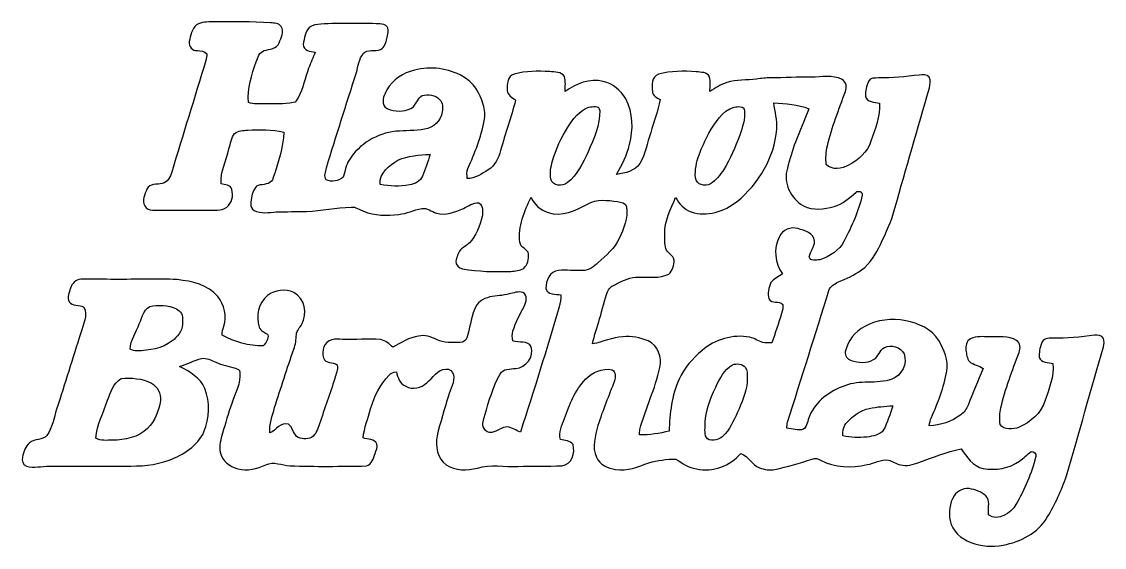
# Model space of a CAD drawing. Header units: centimetres. Extents: x -13.3 to 13.2, y -6.5 to 6.4.
import ezdxf

# ---------------------------------------------------------------- set-up
doc = ezdxf.new("R2010")
doc.units = ezdxf.units.CM
doc.header["$MEASUREMENT"] = 0
doc.layers.add('Camada 1', color=7, linetype='Continuous')

msp = doc.modelspace()

# ---------------------------------------------------------------- linework, layer by layer
at = {"layer": 'Camada 1', "color": 156}
for points, knots in [([(-9.0491, 6.33236), (-8.93127, 6.41278), (-8.77992, 6.40184), (-8.64411, 6.40891), (-8.64411, 6.40891), (-8.17244, 6.41139), (-7.70042, 6.41385), (-7.22982, 6.38562), (-7.22982, 6.38562), (-7.14092, 6.37222), (-7.02556, 6.37857), (-6.97052, 6.2932), (-6.97052, 6.2932), (-6.89963, 6.16549), (-6.97089, 6.01451), (-7.01993, 5.89138), (-7.01993, 5.89138), (-7.08447, 5.7464), (-7.25874, 5.74286), (-7.38928, 5.70159), (-7.38928, 5.70159), (-7.50817, 5.66666), (-7.54661, 5.53366), (-7.58577, 5.43065), (-7.58577, 5.43065), (-7.68984, 5.10645), (-7.81614, 4.77273), (-7.77487, 4.42595), (-7.77487, 4.42595), (-7.64645, 4.37761), (-7.5071, 4.40019), (-7.3727, 4.39384), (-7.3727, 4.39384), (-7.14021, 4.39773), (-6.90527, 4.38538), (-6.6749, 4.4256), (-6.6749, 4.4256), (-6.60893, 4.42911), (-6.58318, 4.49826), (-6.55284, 4.54554), (-6.55284, 4.54554), (-6.43924, 4.77697), (-6.3814, 5.03025), (-6.29742, 5.27261), (-6.29742, 5.27261), (-6.25052, 5.40456), (-6.18808, 5.53049), (-6.13867, 5.66173), (-6.13867, 5.66173), (-6.26004, 5.67831), (-6.42479, 5.69948), (-6.43113, 5.85611), (-6.43113, 5.85611), (-6.40785, 6.00321), (-6.3768, 6.16162), (-6.27979, 6.27944), (-6.27979, 6.27944), (-6.19653, 6.3327), (-6.09423, 6.34188), (-5.99827, 6.35246), (-5.99827, 6.35246), (-5.51568, 6.38632), (-5.03166, 6.36622), (-4.54871, 6.36198), (-4.54871, 6.36198), (-4.48592, 6.35387), (-4.40372, 6.34824), (-4.37127, 6.28402), (-4.37127, 6.28402), (-4.32118, 6.19583), (-4.35645, 6.09141), (-4.37761, 6.00004), (-4.37761, 6.00004), (-4.40725, 5.90232), (-4.42665, 5.77814), (-4.53107, 5.73122), (-4.53107, 5.73122), (-4.66443, 5.65996), (-4.85281, 5.75734), (-4.95899, 5.62892), (-4.95899, 5.62892), (-5.06236, 5.49556), (-5.07929, 5.322), (-5.12621, 5.16502), (-5.12621, 5.16502), (-5.37138, 4.38396), (-5.62645, 3.60574), (-5.85998, 2.82117), (-5.85998, 2.82117), (-5.87869, 2.72732), (-5.92912, 2.61902), (-5.86705, 2.53083), (-5.86705, 2.53083), (-5.7351, 2.45991), (-5.56048, 2.50437), (-5.44865, 2.59186), (-5.44865, 2.59186), (-5.40385, 2.73368), (-5.38692, 2.88678), (-5.30436, 3.01412), (-5.30436, 3.01412), (-5.05882, 3.40995), (-4.61926, 3.6703), (-4.15924, 3.72321), (-4.15924, 3.72321), (-3.92324, 3.73133), (-3.68618, 3.73556), (-3.45227, 3.77084), (-3.45227, 3.77084), (-3.23744, 3.80576), (-3.05257, 3.98073), (-3.01766, 4.19698), (-3.01766, 4.19698), (-3.00955, 4.30176), (-2.99826, 4.42489), (-3.08609, 4.50108), (-3.08609, 4.50108), (-3.1891, 4.62385), (-3.36515, 4.62913), (-3.51013, 4.59739), (-3.51013, 4.59739), (-3.6135, 4.5346), (-3.64737, 4.41042), (-3.72568, 4.32469), (-3.72568, 4.32469), (-3.88372, 4.1984), (-4.10598, 4.19981), (-4.2926, 4.25167), (-4.2926, 4.25167), (-4.35539, 4.27107), (-4.4263, 4.29823), (-4.45664, 4.36104), (-4.45664, 4.36104), (-4.50215, 4.4905), (-4.44076, 4.62385), (-4.3769, 4.73533), (-4.3769, 4.73533), (-4.23509, 4.98581), (-3.97791, 5.15796), (-3.69922, 5.2204), (-3.69922, 5.2204), (-3.30517, 5.33293), (-2.87231, 5.26308), (-2.51495, 5.07047), (-2.51495, 5.07047), (-2.25424, 4.92936), (-2.09902, 4.65666), (-2.01224, 4.38255), (-2.01224, 4.38255), (-1.96849, 4.25131), (-1.96461, 4.10986), (-1.99178, 3.97474), (-1.99178, 3.97474), (-2.06798, 3.57011), (-2.22215, 3.18557), (-2.3876, 2.81057), (-2.3876, 2.81057), (-2.42464, 2.7319), (-2.41053, 2.643), (-2.40911, 2.55939), (-2.40911, 2.55939), (-2.21368, 2.5534), (-2.05034, 2.67723), (-1.89018, 2.77247), (-1.89018, 2.77247), (-1.72084, 2.87584), (-1.63865, 3.06811), (-1.58644, 3.25154), (-1.58644, 3.25154), (-1.47072, 3.6636), (-1.33208, 4.06929), (-1.21849, 4.48239), (-1.21849, 4.48239), (-1.29928, 4.55117), (-1.42487, 4.60092), (-1.42275, 4.72615), (-1.42275, 4.72615), (-1.42909, 4.86974), (-1.4284, 5.08669), (-1.2513, 5.12514), (-1.2513, 5.12514), (-0.97155, 5.20417), (-0.67486, 5.2003), (-0.38664, 5.18688), (-0.38664, 5.18688), (-0.26212, 5.16712), (-0.09596, 5.19148), (-0.01975, 5.06518), (-0.01975, 5.06518), (0.01622, 4.94558), (-0.00565, 4.81858), (-0.00528, 4.69582), (-0.00528, 4.69582), (0.25929, 4.89091), (0.59689, 5.02496), (0.9285, 4.94663), (0.9285, 4.94663), (1.16769, 4.89902), (1.36065, 4.72298), (1.48166, 4.51801), (1.48166, 4.51801), (1.66687, 4.17759), (1.67393, 3.76731), (1.5748, 3.39936), (1.5748, 3.39936), (1.51411, 3.13513), (1.38923, 2.89312), (1.25835, 2.65852), (1.25835, 2.65852), (1.46649, 2.6938), (1.7085, 2.74038), (1.8302, 2.93334), (1.8302, 2.93334), (1.97379, 3.1623), (2.00413, 3.43782), (2.09656, 3.68757), (2.09656, 3.68757), (2.1724, 3.95817), (2.2807, 4.22134), (2.32409, 4.49932), (2.32409, 4.49932), (2.24861, 4.55048), (2.14029, 4.59386), (2.13571, 4.70005), (2.13571, 4.70005), (2.12124, 4.84645), (2.11525, 5.06201), (2.28528, 5.12022), (2.28528, 5.12022), (2.58514, 5.2077), (2.90405, 5.20312), (3.21274, 5.18195), (3.21274, 5.18195), (3.32563, 5.16643), (3.48085, 5.18195), (3.53871, 5.05848), (3.53871, 5.05848), (3.57046, 4.94205), (3.54717, 4.81999), (3.54965, 4.70146), (3.54965, 4.70146), (3.68158, 4.78437), (3.81494, 4.87079), (3.96592, 4.9163), (3.96592, 4.9163), (4.20051, 4.99004), (4.44994, 4.97416), (4.69159, 5.00415), (4.69159, 5.00415), (4.80835, 5.02072), (4.92619, 5.03307), (5.04472, 5.03378), (5.04472, 5.03378), (5.37457, 5.02954), (5.70371, 5.05848), (6.03391, 5.05178), (6.03391, 5.05178), (6.28543, 5.04647), (6.55496, 5.11352), (6.78956, 4.99251), (6.78956, 4.99251), (6.89256, 4.93713), (6.9208, 4.80201), (6.8721, 4.70005), (6.8721, 4.70005), (6.71547, 4.25767), (6.53837, 3.82023), (6.4322, 3.36196), (6.4322, 3.36196), (6.39444, 3.2131), (6.39127, 3.05859), (6.40009, 2.90617), (6.40009, 2.90617), (6.54967, 2.75978), (6.7839, 2.79259), (6.95218, 2.88783), (6.95218, 2.88783), (7.18996, 3.01766), (7.41715, 3.21062), (7.5004, 3.47768), (7.5004, 3.47768), (7.60623, 3.77825), (7.72407, 4.08622), (7.7096, 4.41077), (7.7096, 4.41077), (7.58754, 4.44429), (7.39844, 4.42841), (7.36389, 4.58576), (7.36389, 4.58576), (7.36706, 4.70782), (7.38575, 4.83446), (7.43725, 4.94629), (7.43725, 4.94629), (7.48454, 5.04155), (7.59919, 5.02708), (7.68809, 5.0299), (7.68809, 5.0299), (8.02004, 5.02742), (8.35094, 5.06095), (8.67974, 5.10292), (8.67974, 5.10292), (8.76265, 5.10998), (8.87236, 5.12974), (8.92668, 5.04789), (8.92668, 5.04789), (8.97078, 4.96851), (8.95349, 4.87221), (8.93268, 4.78825), (8.93268, 4.78825), (8.64834, 3.80364), (8.36577, 2.81834), (8.08708, 1.83232), (8.08708, 1.83232), (8.00522, 1.52364), (7.87223, 1.23189), (7.7357, 0.94438), (7.7357, 0.94438), (7.61471, 0.71332), (7.48841, 0.46848), (7.26897, 0.31467), (7.26897, 0.31467), (7.09365, 0.18274), (6.88764, 0.10407), (6.68867, 0.01588), (6.68867, 0.01588), (6.60223, -0.03245), (6.49639, -0.0829), (6.4703, -0.18767), (6.4703, -0.18767), (6.13339, -1.26505), (5.79366, -2.34173), (5.45606, -3.41911), (5.45606, -3.41911), (5.4423, -3.46957), (5.43947, -3.52212), (5.43594, -3.57433), (5.43594, -3.57433), (5.57213, -3.58563), (5.71146, -3.63078), (5.84763, -3.59867), (5.84763, -3.59867), (5.94184, -3.52071), (5.93936, -3.37996), (5.9884, -3.27413), (5.9884, -3.27413), (6.14539, -2.909), (6.49145, -2.65499), (6.85835, -2.52659), (6.85835, -2.52659), (7.2277, -2.383), (7.63834, -2.49802), (8.01088, -2.36889), (8.01088, -2.36889), (8.25358, -2.28423), (8.40281, -1.98508), (8.31215, -1.74237), (8.31215, -1.74237), (8.2243, -1.57268), (7.99994, -1.51236), (7.83059, -1.5875), (7.83059, -1.5875), (7.70748, -1.65347), (7.68772, -1.81856), (7.56637, -1.88736), (7.56637, -1.88736), (7.39844, -1.98437), (7.1903, -1.96603), (7.01216, -1.90853), (7.01216, -1.90853), (6.92219, -1.88207), (6.85411, -1.78859), (6.86964, -1.69474), (6.86964, -1.69474), (6.93137, -1.43157), (7.1074, -1.19698), (7.3473, -1.07032), (7.3473, -1.07032), (7.6521, -0.9084), (8.01546, -0.86218), (8.35306, -0.93239), (8.35306, -0.93239), (8.66739, -0.99236), (8.98877, -1.13736), (9.1634, -1.41851), (9.1634, -1.41851), (9.29781, -1.64287), (9.4128, -1.90605), (9.36166, -2.17311), (9.36166, -2.17311), (9.28758, -2.56716), (9.14541, -2.94464), (8.98348, -3.31011), (8.98348, -3.31011), (8.95314, -3.3729), (8.93938, -3.44134), (8.93127, -3.51013), (8.93127, -3.51013), (9.20679, -3.50097), (9.47949, -3.40924), (9.70173, -3.24484), (9.70173, -3.24484), (9.78322, -3.18347), (9.84566, -3.09879), (9.88201, -3.00319), (9.88201, -3.00319), (10.00337, -2.7044), (10.1293, -2.40736), (10.24924, -2.10784), (10.24924, -2.10784), (10.15541, -2.0186), (10.0136, -2.01789), (9.91622, -1.93674), (9.91622, -1.93674), (9.85838, -1.85702), (9.84284, -1.75401), (9.83014, -1.6584), (9.83014, -1.6584), (9.82132, -1.55575), (9.83896, -1.42416), (9.9448, -1.37653), (9.9448, -1.37653), (10.08627, -1.30174), (10.25243, -1.32644), (10.40659, -1.32608), (10.40659, -1.32608), (10.62884, -1.33597), (10.87013, -1.2968), (11.07193, -1.41498), (11.07193, -1.41498), (11.16999, -1.47708), (11.17635, -1.61395), (11.1326, -1.71167), (11.1326, -1.71167), (10.96963, -2.15935), (10.79393, -2.60456), (10.6874, -3.06987), (10.6874, -3.06987), (10.66129, -3.20321), (10.65001, -3.34222), (10.67045, -3.47698), (10.67045, -3.47698), (10.77029, -3.62832), (10.9869, -3.60469), (11.13508, -3.54858), (11.13508, -3.54858), (11.41201, -3.42123), (11.67623, -3.2064), (11.76937, -2.90547), (11.76937, -2.90547), (11.86638, -2.60667), (11.99973, -2.30152), (11.96374, -1.98084), (11.96374, -1.98084), (11.85121, -1.94804), (11.672, -1.97379), (11.63143, -1.83339), (11.63143, -1.83339), (11.61379, -1.71696), (11.65083, -1.60126), (11.68223, -1.49048), (11.68223, -1.49048), (11.71081, -1.37018), (11.85545, -1.35573), (11.95775, -1.3589), (11.95775, -1.3589), (12.30171, -1.36771), (12.64462, -1.33561), (12.98468, -1.28834), (12.98468, -1.28834), (13.06405, -1.27246), (13.15826, -1.29399), (13.20411, -1.3663), (13.20411, -1.3663), (13.2267, -1.43228), (13.22351, -1.50424), (13.20553, -1.57127), (13.20553, -1.57127), (12.90143, -2.62854), (12.60157, -3.68757), (12.29747, -4.74486), (12.29747, -4.74486), (12.17259, -5.09622), (12.02055, -5.43984), (11.82758, -5.75909), (11.82758, -5.75909), (11.59827, -6.14221), (11.17035, -6.3641), (10.74208, -6.44172), (10.74208, -6.44172), (10.47962, -6.49781), (10.20197, -6.47276), (9.9515, -6.37857), (9.9515, -6.37857), (9.71656, -6.28438), (9.49218, -6.10059), (9.43997, -5.84164), (9.43997, -5.84164), (9.40118, -5.63703), (9.42657, -5.41197), (9.5391, -5.23346), (9.5391, -5.23346), (9.62483, -5.09198), (9.80792, -5.02391), (9.96667, -5.06659), (9.96667, -5.06659), (10.10813, -5.1008), (10.26617, -5.14984), (10.35156, -5.27719), (10.35156, -5.27719), (10.4207, -5.40843), (10.3699, -5.56048), (10.38224, -5.70159), (10.38224, -5.70159), (10.62567, -5.86387), (10.92975, -5.66525), (11.05851, -5.44688), (11.05851, -5.44688), (11.26949, -5.07824), (11.44235, -4.68312), (11.54289, -4.26966), (11.54289, -4.26966), (11.57605, -4.19488), (11.49879, -4.13878), (11.4307, -4.14725), (11.4307, -4.14725), (11.3291, -4.21428), (11.25007, -4.30954), (11.14882, -4.3769), (11.14882, -4.3769), (10.89377, -4.56459), (10.55863, -4.61291), (10.25172, -4.56282), (10.25172, -4.56282), (9.99771, -4.50285), (9.84885, -4.27531), (9.7102, -4.07492), (9.7102, -4.07492), (9.35636, -4.155), (9.017, -4.2859), (8.67833, -4.4143), (8.67833, -4.4143), (8.53298, -4.46439), (8.37459, -4.51309), (8.22147, -4.46863), (8.22147, -4.46863), (8.11564, -4.44994), (8.02569, -4.38925), (7.92692, -4.35222), (7.92692, -4.35222), (7.74452, -4.33069), (7.57943, -4.43371), (7.4048, -4.46651), (7.4048, -4.46651), (7.02768, -4.54483), (6.61, -4.548), (6.26497, -4.35609), (6.26497, -4.35609), (6.20182, -4.31799), (6.12634, -4.30354), (6.0572, -4.3321), (6.0572, -4.3321), (5.75451, -4.42877), (5.45007, -4.5212), (5.13856, -4.58328), (5.13856, -4.58328), (5.01438, -4.61398), (4.88526, -4.58611), (4.76744, -4.54413), (4.76744, -4.54413), (4.5787, -4.47569), (4.49862, -4.25944), (4.31058, -4.18923), (4.31058, -4.18923), (4.04213, -4.48839), (3.6195, -4.67289), (3.21839, -4.56812), (3.21839, -4.56812), (3.02823, -4.5406), (2.86843, -4.43301), (2.71356, -4.32788), (2.71356, -4.32788), (2.49025, -4.32893), (2.26518, -4.36845), (2.04752, -4.41959), (2.04752, -4.41959), (1.78929, -4.51731), (1.51694, -4.63515), (1.23437, -4.58505), (1.23437, -4.58505), (1.04739, -4.55541), (0.84454, -4.46899), (0.76482, -4.28449), (0.76482, -4.28449), (0.64947, -4.03542), (0.73377, -3.75813), (0.79903, -3.50801), (0.79903, -3.50801), (0.91439, -3.13336), (1.07068, -2.77318), (1.20755, -2.40629), (1.20755, -2.40629), (1.23437, -2.31598), (1.24566, -2.18827), (1.14723, -2.13747), (1.14723, -2.13747), (0.90945, -2.08385), (0.66321, -2.1992), (0.49954, -2.36926), (0.49954, -2.36926), (0.23777, -2.63313), (0.10337, -2.98979), (-0.02222, -3.33233), (-0.02222, -3.33233), (-0.08113, -3.49708), (-0.17144, -3.66994), (-0.1164, -3.8488), (-0.1164, -3.8488), (-0.01164, -3.87561), (0.121, -3.87208), (0.19015, -3.96909), (0.19015, -3.96909), (0.24799, -4.17653), (0.15699, -4.46369), (-0.08502, -4.49226), (-0.08502, -4.49226), (-0.44379, -4.51484), (-0.80468, -4.49155), (-1.16382, -4.50885), (-1.16382, -4.50885), (-1.49331, -4.52613), (-1.83127, -4.44887), (-2.15265, -4.54871), (-2.15265, -4.54871), (-2.40558, -4.6228), (-2.69346, -4.6168), (-2.92064, -4.47216), (-2.92064, -4.47216), (-3.13796, -4.31482), (-3.19334, -4.01284), (-3.14678, -3.76237), (-3.14678, -3.76237), (-3.06951, -3.43041), (-2.96087, -3.1069), (-2.86737, -2.77917), (-2.86737, -2.77917), (-2.8201, -2.60702), (-2.70581, -2.44369), (-2.74179, -2.25777), (-2.74179, -2.25777), (-2.77142, -2.18193), (-2.83669, -2.10007), (-2.92805, -2.11878), (-2.92805, -2.11878), (-3.14289, -2.12478), (-3.24626, -2.34173), (-3.40147, -2.45568), (-3.40147, -2.45568), (-3.53871, -2.57986), (-3.74543, -2.63735), (-3.91478, -2.54175), (-3.91478, -2.54175), (-4.06223, -2.48532), (-4.11232, -2.32621), (-4.14479, -2.18687), (-4.14479, -2.18687), (-4.21323, -2.19392), (-4.27918, -2.21791), (-4.32435, -2.27259), (-4.32435, -2.27259), (-4.53884, -2.50437), (-4.69299, -2.78977), (-4.7766, -3.09421), (-4.7766, -3.09421), (-4.84082, -3.33269), (-4.93606, -3.5641), (-4.96076, -3.81175), (-4.96076, -3.81175), (-4.84716, -3.84951), (-4.67571, -3.82376), (-4.62774, -3.96205), (-4.62774, -3.96205), (-4.58893, -4.03754), (-4.64679, -4.11692), (-4.66407, -4.19099), (-4.66407, -4.19099), (-4.71134, -4.30494), (-4.73957, -4.46758), (-4.88138, -4.49791), (-4.88138, -4.49791), (-5.50579, -4.50885), (-6.13268, -4.51626), (-6.7571, -4.49367), (-6.7571, -4.49367), (-6.95289, -4.48663), (-7.16104, -4.37127), (-7.34694, -4.47428), (-7.34694, -4.47428), (-7.56179, -4.56247), (-7.8045, -4.63761), (-8.03557, -4.56917), (-8.03557, -4.56917), (-8.23453, -4.51979), (-8.42327, -4.3695), (-8.46525, -4.16136), (-8.46525, -4.16136), (-8.50618, -4.00437), (-8.44761, -3.84668), (-8.41198, -3.695), (-8.41198, -3.695), (-8.34107, -3.44981), (-8.26311, -3.2064), (-8.18585, -2.96298), (-8.18585, -2.96298), (-8.10436, -2.71251), (-7.95549, -2.46803), (-7.98653, -2.19533), (-7.98653, -2.19533), (-7.983, -2.13289), (-8.04932, -2.11842), (-8.09448, -2.10007), (-8.09448, -2.10007), (-8.25394, -2.04611), (-8.42504, -2.02706), (-8.57708, -1.95192), (-8.57708, -1.95192), (-8.68644, -1.90287), (-8.79933, -1.83127), (-8.92457, -1.86055), (-8.92457, -1.86055), (-9.11013, -1.90605), (-9.27981, -1.99955), (-9.46255, -2.05634), (-9.46255, -2.05634), (-9.22055, -2.18475), (-8.9542, -2.32728), (-8.84307, -2.59396), (-8.84307, -2.59396), (-8.71431, -2.93334), (-8.72842, -3.32317), (-8.86636, -3.65724), (-8.86636, -3.65724), (-9.02123, -4.01179), (-9.37506, -4.21886), (-9.71902, -4.35715), (-9.71902, -4.35715), (-10.06228, -4.48132), (-10.43269, -4.50814), (-10.79535, -4.50179), (-10.79535, -4.50179), (-11.418, -4.50215), (-12.04101, -4.50037), (-12.66366, -4.50249), (-12.66366, -4.50249), (-12.84957, -4.50179), (-13.03902, -4.5586), (-13.22211, -4.50639), (-13.22211, -4.50639), (-13.3163, -4.47886), (-13.33958, -4.3635), (-13.32089, -4.27884), (-13.32089, -4.27884), (-13.29125, -4.15183), (-13.24574, -4.01742), (-13.14379, -3.92959), (-13.14379, -3.92959), (-13.02455, -3.82517), (-12.82981, -3.87208), (-12.72222, -3.75072), (-12.72222, -3.75072), (-12.58499, -3.56022), (-12.55006, -3.32176), (-12.48057, -3.10303), (-12.48057, -3.10303), (-12.28372, -2.47896), (-12.08475, -1.85561), (-11.8879, -1.23189), (-11.8879, -1.23189), (-11.8364, -1.02799), (-11.70516, -0.7994), (-11.81593, -0.59477), (-11.81593, -0.59477), (-11.9253, -0.5267), (-12.09674, -0.59055), (-12.17507, -0.46496), (-12.17507, -0.46496), (-12.22375, -0.35701), (-12.17436, -0.23671), (-12.14049, -0.13194), (-12.14049, -0.13194), (-12.10733, -0.0201), (-12.01173, 0.08078), (-11.89002, 0.08536), (-11.89002, 0.08536), (-11.60744, 0.10054), (-11.32451, 0.08149), (-11.04194, 0.08466), (-11.04194, 0.08466), (-10.5357, 0.08008), (-10.02911, 0.10371), (-9.52323, 0.07761), (-9.52323, 0.07761), (-9.16375, 0.03598), (-8.76476, -0.0448), (-8.52276, -0.33937), (-8.52276, -0.33937), (-8.37035, -0.54115), (-8.29416, -0.82232), (-8.38129, -1.0668), (-8.38129, -1.0668), (-8.40316, -1.137), (-8.41657, -1.20967), (-8.42115, -1.2834), (-8.42115, -1.2834), (-8.11565, -1.45979), (-7.76323, -1.55187), (-7.41079, -1.54975), (-7.41079, -1.54975), (-7.34272, -1.4792), (-7.2792, -1.37724), (-7.2958, -1.27565), (-7.2958, -1.27565), (-7.36669, -1.2132), (-7.47994, -1.18957), (-7.50992, -1.08973), (-7.50992, -1.08973), (-7.59319, -0.82161), (-7.53779, -0.49354), (-7.30603, -0.31467), (-7.30603, -0.31467), (-7.12893, -0.17285), (-6.86822, -0.14286), (-6.66291, -0.23777), (-6.66291, -0.23777), (-6.39056, -0.37853), (-6.32354, -0.762), (-6.4664, -1.01669), (-6.4664, -1.01669), (-6.50909, -1.10208), (-6.59623, -1.1691), (-6.59835, -1.2707), (-6.59835, -1.2707), (-6.60471, -1.39206), (-6.61775, -1.51411), (-6.6608, -1.62877), (-6.6608, -1.62877), (-6.82907, -2.10431), (-6.97723, -2.58621), (-7.13246, -3.06599), (-7.13246, -3.06599), (-7.18714, -3.26955), (-7.27251, -3.4731), (-7.24817, -3.68793), (-7.24817, -3.68793), (-7.09295, -3.6202), (-6.98465, -3.40818), (-6.79062, -3.47486), (-6.79062, -3.47486), (-6.69149, -3.54858), (-6.67666, -3.68547), (-6.5927, -3.77225), (-6.5927, -3.77225), (-6.48723, -3.84352), (-6.33871, -3.8548), (-6.22547, -3.79552), (-6.22547, -3.79552), (-6.11222, -3.72145), (-6.07272, -3.58493), (-6.03003, -3.46463), (-6.03003, -3.46463), (-5.91149, -3.09245), (-5.77108, -2.72732), (-5.6575, -2.35338), (-5.6575, -2.35338), (-5.6268, -2.24401), (-5.57283, -2.13218), (-5.60034, -2.01612), (-5.60034, -2.01612), (-5.69736, -1.9297), (-5.88468, -1.99319), (-5.93548, -1.84538), (-5.93548, -1.84538), (-5.98346, -1.68063), (-5.9196, -1.43791), (-5.72805, -1.40017), (-5.72805, -1.40017), (-5.64303, -1.37724), (-5.55412, -1.38499), (-5.46734, -1.3903), (-5.46734, -1.3903), (-5.15479, -1.41393), (-4.84046, -1.35536), (-4.52895, -1.39664), (-4.52895, -1.39664), (-4.40619, -1.41181), (-4.32082, -1.50741), (-4.23157, -1.58291), (-4.23157, -1.58291), (-4.03014, -1.47214), (-3.83363, -1.33702), (-3.59833, -1.31163), (-3.59833, -1.31163), (-3.44557, -1.26929), (-3.29388, -1.32961), (-3.1577, -1.39559), (-3.1577, -1.39559), (-2.97568, -1.47389), (-2.77142, -1.47425), (-2.57668, -1.46755), (-2.57668, -1.46755), (-2.50754, -1.46755), (-2.43628, -1.42521), (-2.41828, -1.35536), (-2.41828, -1.35536), (-2.34421, -1.12572), (-2.31668, -0.88265), (-2.23131, -0.65617), (-2.23131, -0.65617), (-2.17735, -0.49072), (-2.01295, -0.38593), (-1.84996, -0.3489), (-1.84996, -0.3489), (-1.69367, -0.31855), (-1.53317, -0.31537), (-1.37865, -0.27515), (-1.37865, -0.27515), (-1.26929, -0.25152), (-1.1571, -0.20002), (-1.04422, -0.236), (-1.04422, -0.236), (-0.91756, -0.30409), (-0.95355, -0.47659), (-1.01141, -0.58032), (-1.01141, -0.58032), (-1.11901, -0.77257), (-1.21708, -0.97155), (-1.28376, -1.1818), (-1.28376, -1.1818), (-1.30986, -1.26118), (-1.30033, -1.34549), (-1.28729, -1.42628), (-1.28729, -1.42628), (-1.13982, -1.48237), (-0.92287, -1.40899), (-0.83397, -1.57409), (-0.83397, -1.57409), (-0.75881, -1.81539), (-0.96838, -2.0895), (-1.21637, -2.1029), (-1.21637, -2.1029), (-1.35042, -2.12231), (-1.52681, -2.09973), (-1.59914, -2.2433), (-1.59914, -2.2433), (-1.77446, -2.55658), (-1.87359, -2.90547), (-1.97484, -3.24767), (-1.97484, -3.24767), (-1.99636, -3.35455), (-2.05563, -3.4738), (-1.99354, -3.57752), (-1.99354, -3.57752), (-1.96391, -3.65195), (-1.87571, -3.68652), (-1.79987, -3.67347), (-1.79987, -3.67347), (-1.66511, -3.64983), (-1.55575, -3.54188), (-1.41605, -3.538), (-1.41605, -3.538), (-1.30315, -3.55881), (-1.2058, -3.62549), (-1.09996, -3.66747), (-1.09996, -3.66747), (-0.77435, -2.64548), (-0.44767, -1.62382), (-0.1538, -0.59231), (-0.1538, -0.59231), (-0.12347, -0.49635), (-0.10865, -0.39616), (-0.10936, -0.29562), (-0.10936, -0.29562), (-0.24129, -0.27727), (-0.4332, -0.30797), (-0.47625, -0.1404), (-0.47625, -0.1404), (-0.47378, 0.04197), (-0.38276, 0.28716), (-0.16932, 0.30268), (-0.16932, 0.30268), (0.02821, 0.31503), (0.22684, 0.29632), (0.42509, 0.30302), (0.42509, 0.30302), (0.57784, 0.2942), (0.70343, 0.39899), (0.80997, 0.4953), (0.80997, 0.4953), (0.99377, 0.67909), (1.21813, 0.8375), (1.32045, 1.08549), (1.32045, 1.08549), (1.42521, 1.32961), (1.54975, 1.58925), (1.50459, 1.86231), (1.50459, 1.86231), (1.48872, 1.96639), (1.36418, 1.97943), (1.28093, 1.9946), (1.28093, 1.9946), (1.03716, 2.02952), (0.76624, 2.06304), (0.54468, 1.92899), (0.54468, 1.92899), (0.2561, 1.76954), (-0.08607, 1.6143), (-0.41909, 1.72649), (-0.41909, 1.72649), (-0.611, 1.7787), (-0.76517, 1.92405), (-0.84101, 2.10643), (-0.84101, 2.10643), (-0.99589, 1.75753), (-1.16981, 1.38606), (-1.11159, 0.99377), (-1.11159, 0.99377), (-1.10701, 0.85478), (-0.91617, 0.83889), (-0.9017, 0.70484), (-0.9017, 0.70484), (-0.889, 0.57962), (-0.92886, 0.44167), (-1.02129, 0.35348), (-1.02129, 0.35348), (-1.1176, 0.29915), (-1.23225, 0.29069), (-1.3402, 0.2801), (-1.3402, 0.2801), (-1.73601, 0.26317), (-2.13465, 0.27798), (-2.52552, 0.3443), (-2.52552, 0.3443), (-2.61126, 0.35913), (-2.69168, 0.43638), (-2.68216, 0.52846), (-2.68216, 0.52846), (-2.67088, 0.629), (-2.62854, 0.72495), (-2.57315, 0.80892), (-2.57315, 0.80892), (-2.50859, 0.87524), (-2.41864, 0.91086), (-2.35444, 0.97861), (-2.35444, 0.97861), (-2.1851, 1.15569), (-2.09408, 1.39242), (-2.04187, 1.62806), (-2.04187, 1.62806), (-2.02423, 1.74166), (-2.01117, 1.8863), (-2.11771, 1.96179), (-2.11771, 1.96179), (-2.25882, 1.97309), (-2.37596, 1.88029), (-2.49943, 1.82808), (-2.49943, 1.82808), (-2.70581, 1.74025), (-2.93687, 1.64182), (-3.16264, 1.71379), (-3.16264, 1.71379), (-3.28648, 1.74166), (-3.39019, 1.85384), (-3.5239, 1.82316), (-3.5239, 1.82316), (-3.71615, 1.7921), (-3.89254, 1.69686), (-4.08798, 1.68063), (-4.08798, 1.68063), (-4.37549, 1.65099), (-4.67924, 1.64217), (-4.95123, 1.75648), (-4.95123, 1.75648), (-5.05037, 1.79634), (-5.14278, 1.87147), (-5.25568, 1.8609), (-5.25568, 1.8609), (-5.62186, 1.84185), (-5.98382, 1.77482), (-6.34965, 1.7519), (-6.34965, 1.7519), (-6.59659, 1.748), (-6.84388, 1.74659), (-7.09048, 1.74166), (-7.09048, 1.74166), (-7.27216, 1.72966), (-7.46901, 1.68804), (-7.63798, 1.77799), (-7.63798, 1.77799), (-7.75511, 1.85561), (-7.71877, 2.01648), (-7.69338, 2.13184), (-7.69338, 2.13184), (-7.66339, 2.23943), (-7.62246, 2.38865), (-7.49017, 2.40205), (-7.49017, 2.40205), (-7.36458, 2.41723), (-7.19983, 2.43275), (-7.16492, 2.58234), (-7.16492, 2.58234), (-7.0545, 2.94745), (-6.91868, 3.31645), (-6.90915, 3.70134), (-6.90915, 3.70134), (-7.20054, 3.76449), (-7.50076, 3.76624), (-7.79744, 3.75214), (-7.79744, 3.75214), (-7.9054, 3.74049), (-8.02216, 3.73345), (-8.11424, 3.66994), (-8.11424, 3.66994), (-8.19361, 3.55706), (-8.2176, 3.41736), (-8.25217, 3.28648), (-8.25217, 3.28648), (-8.31567, 3.00036), (-8.46419, 2.73015), (-8.44584, 2.42958), (-8.44584, 2.42958), (-8.35271, 2.40558), (-8.21266, 2.41087), (-8.18338, 2.29376), (-8.18338, 2.29376), (-8.13822, 2.14383), (-8.18232, 1.95403), (-8.30756, 1.85349), (-8.30756, 1.85349), (-8.44867, 1.76142), (-8.62471, 1.78576), (-8.78416, 1.78293), (-8.78416, 1.78293), (-9.23183, 1.78047), (-9.67951, 1.78752), (-10.12684, 1.78752), (-10.12684, 1.78752), (-10.1988, 1.79528), (-10.28876, 1.81186), (-10.32087, 1.88595), (-10.32087, 1.88595), (-10.39036, 2.01999), (-10.31662, 2.1717), (-10.26583, 2.29941), (-10.26583, 2.29941), (-10.20233, 2.44615), (-10.01395, 2.40347), (-9.88836, 2.44052), (-9.88836, 2.44052), (-9.7543, 2.46415), (-9.69292, 2.60032), (-9.65799, 2.71673), (-9.65799, 2.71673), (-9.37789, 3.63044), (-9.10131, 4.54518), (-8.81979, 5.45816), (-8.81979, 5.45816), (-8.80392, 5.5132), (-8.79897, 5.57072), (-8.79333, 5.62715), (-8.79333, 5.62715), (-8.86071, 5.68184), (-8.94115, 5.70688), (-9.02757, 5.70089), (-9.02757, 5.70089), (-9.14929, 5.68537), (-9.25195, 5.80918), (-9.22655, 5.92596), (-9.22655, 5.92596), (-9.2008, 6.0706), (-9.16057, 6.22935), (-9.0491, 6.33236)], [0, 0, 0, 0, 0.00337838, 0.00337838, 0.00337838, 0.00337838, 0.00675676, 0.00675676, 0.00675676, 0.00675676, 0.01013514, 0.01013514, 0.01013514, 0.01013514, 0.01351351, 0.01351351, 0.01351351, 0.01351351, 0.01689189, 0.01689189, 0.01689189, 0.01689189, 0.02027027, 0.02027027, 0.02027027, 0.02027027, 0.02364865, 0.02364865, 0.02364865, 0.02364865, 0.02702703, 0.02702703, 0.02702703, 0.02702703, 0.03040541, 0.03040541, 0.03040541, 0.03040541, 0.03378378, 0.03378378, 0.03378378, 0.03378378, 0.03716216, 0.03716216, 0.03716216, 0.03716216, 0.04054054, 0.04054054, 0.04054054, 0.04054054, 0.04391892, 0.04391892, 0.04391892, 0.04391892, 0.0472973, 0.0472973, 0.0472973, 0.0472973, 0.05067568, 0.05067568, 0.05067568, 0.05067568, 0.05405405, 0.05405405, 0.05405405, 0.05405405, 0.05743243, 0.05743243, 0.05743243, 0.05743243, 0.06081081, 0.06081081, 0.06081081, 0.06081081, 0.06418919, 0.06418919, 0.06418919, 0.06418919, 0.06756757, 0.06756757, 0.06756757, 0.06756757, 0.07094595, 0.07094595, 0.07094595, 0.07094595, 0.07432432, 0.07432432, 0.07432432, 0.07432432, 0.0777027, 0.0777027, 0.0777027, 0.0777027, 0.08108108, 0.08108108, 0.08108108, 0.08108108, 0.08445946, 0.08445946, 0.08445946, 0.08445946, 0.08783784, 0.08783784, 0.08783784, 0.08783784, 0.09121622, 0.09121622, 0.09121622, 0.09121622, 0.09459459, 0.09459459, 0.09459459, 0.09459459, 0.09797297, 0.09797297, 0.09797297, 0.09797297, 0.10135135, 0.10135135, 0.10135135, 0.10135135, 0.10472973, 0.10472973, 0.10472973, 0.10472973, 0.10810811, 0.10810811, 0.10810811, 0.10810811, 0.11148649, 0.11148649, 0.11148649, 0.11148649, 0.11486486, 0.11486486, 0.11486486, 0.11486486, 0.11824324, 0.11824324, 0.11824324, 0.11824324, 0.12162162, 0.12162162, 0.12162162, 0.12162162, 0.125, 0.125, 0.125, 0.125, 0.12837838, 0.12837838, 0.12837838, 0.12837838, 0.13175676, 0.13175676, 0.13175676, 0.13175676, 0.13513514, 0.13513514, 0.13513514, 0.13513514, 0.13851351, 0.13851351, 0.13851351, 0.13851351, 0.14189189, 0.14189189, 0.14189189, 0.14189189, 0.14527027, 0.14527027, 0.14527027, 0.14527027, 0.14864865, 0.14864865, 0.14864865, 0.14864865, 0.15202703, 0.15202703, 0.15202703, 0.15202703, 0.15540541, 0.15540541, 0.15540541, 0.15540541, 0.15878378, 0.15878378, 0.15878378, 0.15878378, 0.16216216, 0.16216216, 0.16216216, 0.16216216, 0.16554054, 0.16554054, 0.16554054, 0.16554054, 0.16891892, 0.16891892, 0.16891892, 0.16891892, 0.1722973, 0.1722973, 0.1722973, 0.1722973, 0.17567568, 0.17567568, 0.17567568, 0.17567568, 0.17905405, 0.17905405, 0.17905405, 0.17905405, 0.18243243, 0.18243243, 0.18243243, 0.18243243, 0.18581081, 0.18581081, 0.18581081, 0.18581081, 0.18918919, 0.18918919, 0.18918919, 0.18918919, 0.19256757, 0.19256757, 0.19256757, 0.19256757, 0.19594595, 0.19594595, 0.19594595, 0.19594595, 0.19932432, 0.19932432, 0.19932432, 0.19932432, 0.2027027, 0.2027027, 0.2027027, 0.2027027, 0.20608108, 0.20608108, 0.20608108, 0.20608108, 0.20945946, 0.20945946, 0.20945946, 0.20945946, 0.21283784, 0.21283784, 0.21283784, 0.21283784, 0.21621622, 0.21621622, 0.21621622, 0.21621622, 0.21959459, 0.21959459, 0.21959459, 0.21959459, 0.22297297, 0.22297297, 0.22297297, 0.22297297, 0.22635135, 0.22635135, 0.22635135, 0.22635135, 0.22972973, 0.22972973, 0.22972973, 0.22972973, 0.23310811, 0.23310811, 0.23310811, 0.23310811, 0.23648649, 0.23648649, 0.23648649, 0.23648649, 0.23986486, 0.23986486, 0.23986486, 0.23986486, 0.24324324, 0.24324324, 0.24324324, 0.24324324, 0.24662162, 0.24662162, 0.24662162, 0.24662162, 0.25, 0.25, 0.25, 0.25, 0.25337838, 0.25337838, 0.25337838, 0.25337838, 0.25675676, 0.25675676, 0.25675676, 0.25675676, 0.26013514, 0.26013514, 0.26013514, 0.26013514, 0.26351351, 0.26351351, 0.26351351, 0.26351351, 0.26689189, 0.26689189, 0.26689189, 0.26689189, 0.27027027, 0.27027027, 0.27027027, 0.27027027, 0.27364865, 0.27364865, 0.27364865, 0.27364865, 0.27702703, 0.27702703, 0.27702703, 0.27702703, 0.28040541, 0.28040541, 0.28040541, 0.28040541, 0.28378378, 0.28378378, 0.28378378, 0.28378378, 0.28716216, 0.28716216, 0.28716216, 0.28716216, 0.29054054, 0.29054054, 0.29054054, 0.29054054, 0.29391892, 0.29391892, 0.29391892, 0.29391892, 0.2972973, 0.2972973, 0.2972973, 0.2972973, 0.30067568, 0.30067568, 0.30067568, 0.30067568, 0.30405405, 0.30405405, 0.30405405, 0.30405405, 0.30743243, 0.30743243, 0.30743243, 0.30743243, 0.31081081, 0.31081081, 0.31081081, 0.31081081, 0.31418919, 0.31418919, 0.31418919, 0.31418919, 0.31756757, 0.31756757, 0.31756757, 0.31756757, 0.32094595, 0.32094595, 0.32094595, 0.32094595, 0.32432432, 0.32432432, 0.32432432, 0.32432432, 0.3277027, 0.3277027, 0.3277027, 0.3277027, 0.33108108, 0.33108108, 0.33108108, 0.33108108, 0.33445946, 0.33445946, 0.33445946, 0.33445946, 0.33783784, 0.33783784, 0.33783784, 0.33783784, 0.34121622, 0.34121622, 0.34121622, 0.34121622, 0.34459459, 0.34459459, 0.34459459, 0.34459459, 0.34797297, 0.34797297, 0.34797297, 0.34797297, 0.35135135, 0.35135135, 0.35135135, 0.35135135, 0.35472973, 0.35472973, 0.35472973, 0.35472973, 0.35810811, 0.35810811, 0.35810811, 0.35810811, 0.36148649, 0.36148649, 0.36148649, 0.36148649, 0.36486486, 0.36486486, 0.36486486, 0.36486486, 0.36824324, 0.36824324, 0.36824324, 0.36824324, 0.37162162, 0.37162162, 0.37162162, 0.37162162, 0.375, 0.375, 0.375, 0.375, 0.37837838, 0.37837838, 0.37837838, 0.37837838, 0.38175676, 0.38175676, 0.38175676, 0.38175676, 0.38513514, 0.38513514, 0.38513514, 0.38513514, 0.38851351, 0.38851351, 0.38851351, 0.38851351, 0.39189189, 0.39189189, 0.39189189, 0.39189189, 0.39527027, 0.39527027, 0.39527027, 0.39527027, 0.39864865, 0.39864865, 0.39864865, 0.39864865, 0.40202703, 0.40202703, 0.40202703, 0.40202703, 0.40540541, 0.40540541, 0.40540541, 0.40540541, 0.40878378, 0.40878378, 0.40878378, 0.40878378, 0.41216216, 0.41216216, 0.41216216, 0.41216216, 0.41554054, 0.41554054, 0.41554054, 0.41554054, 0.41891892, 0.41891892, 0.41891892, 0.41891892, 0.4222973, 0.4222973, 0.4222973, 0.4222973, 0.42567568, 0.42567568, 0.42567568, 0.42567568, 0.42905405, 0.42905405, 0.42905405, 0.42905405, 0.43243243, 0.43243243, 0.43243243, 0.43243243, 0.43581081, 0.43581081, 0.43581081, 0.43581081, 0.43918919, 0.43918919, 0.43918919, 0.43918919, 0.44256757, 0.44256757, 0.44256757, 0.44256757, 0.44594595, 0.44594595, 0.44594595, 0.44594595, 0.44932432, 0.44932432, 0.44932432, 0.44932432, 0.4527027, 0.4527027, 0.4527027, 0.4527027, 0.45608108, 0.45608108, 0.45608108, 0.45608108, 0.45945946, 0.45945946, 0.45945946, 0.45945946, 0.46283784, 0.46283784, 0.46283784, 0.46283784, 0.46621622, 0.46621622, 0.46621622, 0.46621622, 0.46959459, 0.46959459, 0.46959459, 0.46959459, 0.47297297, 0.47297297, 0.47297297, 0.47297297, 0.47635135, 0.47635135, 0.47635135, 0.47635135, 0.47972973, 0.47972973, 0.47972973, 0.47972973, 0.48310811, 0.48310811, 0.48310811, 0.48310811, 0.48648649, 0.48648649, 0.48648649, 0.48648649, 0.48986486, 0.48986486, 0.48986486, 0.48986486, 0.49324324, 0.49324324, 0.49324324, 0.49324324, 0.49662162, 0.49662162, 0.49662162, 0.49662162, 0.5, 0.5, 0.5, 0.5, 0.50337838, 0.50337838, 0.50337838, 0.50337838, 0.50675676, 0.50675676, 0.50675676, 0.50675676, 0.51013514, 0.51013514, 0.51013514, 0.51013514, 0.51351351, 0.51351351, 0.51351351, 0.51351351, 0.51689189, 0.51689189, 0.51689189, 0.51689189, 0.52027027, 0.52027027, 0.52027027, 0.52027027, 0.52364865, 0.52364865, 0.52364865, 0.52364865, 0.52702703, 0.52702703, 0.52702703, 0.52702703, 0.53040541, 0.53040541, 0.53040541, 0.53040541, 0.53378378, 0.53378378, 0.53378378, 0.53378378, 0.53716216, 0.53716216, 0.53716216, 0.53716216, 0.54054054, 0.54054054, 0.54054054, 0.54054054, 0.54391892, 0.54391892, 0.54391892, 0.54391892, 0.5472973, 0.5472973, 0.5472973, 0.5472973, 0.55067568, 0.55067568, 0.55067568, 0.55067568, 0.55405405, 0.55405405, 0.55405405, 0.55405405, 0.55743243, 0.55743243, 0.55743243, 0.55743243, 0.56081081, 0.56081081, 0.56081081, 0.56081081, 0.56418919, 0.56418919, 0.56418919, 0.56418919, 0.56756757, 0.56756757, 0.56756757, 0.56756757, 0.57094595, 0.57094595, 0.57094595, 0.57094595, 0.57432432, 0.57432432, 0.57432432, 0.57432432, 0.5777027, 0.5777027, 0.5777027, 0.5777027, 0.58108108, 0.58108108, 0.58108108, 0.58108108, 0.58445946, 0.58445946, 0.58445946, 0.58445946, 0.58783784, 0.58783784, 0.58783784, 0.58783784, 0.59121622, 0.59121622, 0.59121622, 0.59121622, 0.59459459, 0.59459459, 0.59459459, 0.59459459, 0.59797297, 0.59797297, 0.59797297, 0.59797297, 0.60135135, 0.60135135, 0.60135135, 0.60135135, 0.60472973, 0.60472973, 0.60472973, 0.60472973, 0.60810811, 0.60810811, 0.60810811, 0.60810811, 0.61148649, 0.61148649, 0.61148649, 0.61148649, 0.61486486, 0.61486486, 0.61486486, 0.61486486, 0.61824324, 0.61824324, 0.61824324, 0.61824324, 0.62162162, 0.62162162, 0.62162162, 0.62162162, 0.625, 0.625, 0.625, 0.625, 0.62837838, 0.62837838, 0.62837838, 0.62837838, 0.63175676, 0.63175676, 0.63175676, 0.63175676, 0.63513514, 0.63513514, 0.63513514, 0.63513514, 0.63851351, 0.63851351, 0.63851351, 0.63851351, 0.64189189, 0.64189189, 0.64189189, 0.64189189, 0.64527027, 0.64527027, 0.64527027, 0.64527027, 0.64864865, 0.64864865, 0.64864865, 0.64864865, 0.65202703, 0.65202703, 0.65202703, 0.65202703, 0.65540541, 0.65540541, 0.65540541, 0.65540541, 0.65878378, 0.65878378, 0.65878378, 0.65878378, 0.66216216, 0.66216216, 0.66216216, 0.66216216, 0.66554054, 0.66554054, 0.66554054, 0.66554054, 0.66891892, 0.66891892, 0.66891892, 0.66891892, 0.6722973, 0.6722973, 0.6722973, 0.6722973, 0.67567568, 0.67567568, 0.67567568, 0.67567568, 0.67905405, 0.67905405, 0.67905405, 0.67905405, 0.68243243, 0.68243243, 0.68243243, 0.68243243, 0.68581081, 0.68581081, 0.68581081, 0.68581081, 0.68918919, 0.68918919, 0.68918919, 0.68918919, 0.69256757, 0.69256757, 0.69256757, 0.69256757, 0.69594595, 0.69594595, 0.69594595, 0.69594595, 0.69932432, 0.69932432, 0.69932432, 0.69932432, 0.7027027, 0.7027027, 0.7027027, 0.7027027, 0.70608108, 0.70608108, 0.70608108, 0.70608108, 0.70945946, 0.70945946, 0.70945946, 0.70945946, 0.71283784, 0.71283784, 0.71283784, 0.71283784, 0.71621622, 0.71621622, 0.71621622, 0.71621622, 0.71959459, 0.71959459, 0.71959459, 0.71959459, 0.72297297, 0.72297297, 0.72297297, 0.72297297, 0.72635135, 0.72635135, 0.72635135, 0.72635135, 0.72972973, 0.72972973, 0.72972973, 0.72972973, 0.73310811, 0.73310811, 0.73310811, 0.73310811, 0.73648649, 0.73648649, 0.73648649, 0.73648649, 0.73986486, 0.73986486, 0.73986486, 0.73986486, 0.74324324, 0.74324324, 0.74324324, 0.74324324, 0.74662162, 0.74662162, 0.74662162, 0.74662162, 0.75, 0.75, 0.75, 0.75, 0.75337838, 0.75337838, 0.75337838, 0.75337838, 0.75675676, 0.75675676, 0.75675676, 0.75675676, 0.76013514, 0.76013514, 0.76013514, 0.76013514, 0.76351351, 0.76351351, 0.76351351, 0.76351351, 0.76689189, 0.76689189, 0.76689189, 0.76689189, 0.77027027, 0.77027027, 0.77027027, 0.77027027, 0.77364865, 0.77364865, 0.77364865, 0.77364865, 0.77702703, 0.77702703, 0.77702703, 0.77702703, 0.78040541, 0.78040541, 0.78040541, 0.78040541, 0.78378378, 0.78378378, 0.78378378, 0.78378378, 0.78716216, 0.78716216, 0.78716216, 0.78716216, 0.79054054, 0.79054054, 0.79054054, 0.79054054, 0.79391892, 0.79391892, 0.79391892, 0.79391892, 0.7972973, 0.7972973, 0.7972973, 0.7972973, 0.80067568, 0.80067568, 0.80067568, 0.80067568, 0.80405405, 0.80405405, 0.80405405, 0.80405405, 0.80743243, 0.80743243, 0.80743243, 0.80743243, 0.81081081, 0.81081081, 0.81081081, 0.81081081, 0.81418919, 0.81418919, 0.81418919, 0.81418919, 0.81756757, 0.81756757, 0.81756757, 0.81756757, 0.82094595, 0.82094595, 0.82094595, 0.82094595, 0.82432432, 0.82432432, 0.82432432, 0.82432432, 0.8277027, 0.8277027, 0.8277027, 0.8277027, 0.83108108, 0.83108108, 0.83108108, 0.83108108, 0.83445946, 0.83445946, 0.83445946, 0.83445946, 0.83783784, 0.83783784, 0.83783784, 0.83783784, 0.84121622, 0.84121622, 0.84121622, 0.84121622, 0.84459459, 0.84459459, 0.84459459, 0.84459459, 0.84797297, 0.84797297, 0.84797297, 0.84797297, 0.85135135, 0.85135135, 0.85135135, 0.85135135, 0.85472973, 0.85472973, 0.85472973, 0.85472973, 0.85810811, 0.85810811, 0.85810811, 0.85810811, 0.86148649, 0.86148649, 0.86148649, 0.86148649, 0.86486486, 0.86486486, 0.86486486, 0.86486486, 0.86824324, 0.86824324, 0.86824324, 0.86824324, 0.87162162, 0.87162162, 0.87162162, 0.87162162, 0.875, 0.875, 0.875, 0.875, 0.87837838, 0.87837838, 0.87837838, 0.87837838, 0.88175676, 0.88175676, 0.88175676, 0.88175676, 0.88513514, 0.88513514, 0.88513514, 0.88513514, 0.88851351, 0.88851351, 0.88851351, 0.88851351, 0.89189189, 0.89189189, 0.89189189, 0.89189189, 0.89527027, 0.89527027, 0.89527027, 0.89527027, 0.89864865, 0.89864865, 0.89864865, 0.89864865, 0.90202703, 0.90202703, 0.90202703, 0.90202703, 0.90540541, 0.90540541, 0.90540541, 0.90540541, 0.90878378, 0.90878378, 0.90878378, 0.90878378, 0.91216216, 0.91216216, 0.91216216, 0.91216216, 0.91554054, 0.91554054, 0.91554054, 0.91554054, 0.91891892, 0.91891892, 0.91891892, 0.91891892, 0.9222973, 0.9222973, 0.9222973, 0.9222973, 0.92567568, 0.92567568, 0.92567568, 0.92567568, 0.92905405, 0.92905405, 0.92905405, 0.92905405, 0.93243243, 0.93243243, 0.93243243, 0.93243243, 0.93581081, 0.93581081, 0.93581081, 0.93581081, 0.93918919, 0.93918919, 0.93918919, 0.93918919, 0.94256757, 0.94256757, 0.94256757, 0.94256757, 0.94594595, 0.94594595, 0.94594595, 0.94594595, 0.94932432, 0.94932432, 0.94932432, 0.94932432, 0.9527027, 0.9527027, 0.9527027, 0.9527027, 0.95608108, 0.95608108, 0.95608108, 0.95608108, 0.95945946, 0.95945946, 0.95945946, 0.95945946, 0.96283784, 0.96283784, 0.96283784, 0.96283784, 0.96621622, 0.96621622, 0.96621622, 0.96621622, 0.96959459, 0.96959459, 0.96959459, 0.96959459, 0.97297297, 0.97297297, 0.97297297, 0.97297297, 0.97635135, 0.97635135, 0.97635135, 0.97635135, 0.97972973, 0.97972973, 0.97972973, 0.97972973, 0.98310811, 0.98310811, 0.98310811, 0.98310811, 0.98648649, 0.98648649, 0.98648649, 0.98648649, 0.98986486, 0.98986486, 0.98986486, 0.98986486, 0.99324324, 0.99324324, 0.99324324, 0.99324324, 1, 1, 1, 1]), ([(0.58067, 4.31517), (0.58067, 4.31517), (0.58067, 4.31517), (0.58067, 4.31517), (0.58067, 4.31517), (0.34571, 4.23403), (0.19015, 4.02271), (0.05856, 3.82305), (0.05856, 3.82305), (-0.09771, 3.56234), (-0.23071, 3.28471), (-0.31644, 2.99261), (-0.31644, 2.99261), (-0.35031, 2.84726), (-0.38488, 2.69309), (-0.35243, 2.54494), (-0.35243, 2.54494), (-0.30833, 2.37348), (-0.0716, 2.36149), (0.04903, 2.45604), (0.04903, 2.45604), (0.2981, 2.64653), (0.43039, 2.94216), (0.56161, 3.21768), (0.56161, 3.21768), (0.69461, 3.54047), (0.86042, 3.87244), (0.84349, 4.2305), (0.84349, 4.2305), (0.83397, 4.3635), (0.66957, 4.32328), (0.58067, 4.31517)], [0, 0, 0, 0, 0.11111111, 0.11111111, 0.11111111, 0.11111111, 0.22222222, 0.22222222, 0.22222222, 0.22222222, 0.33333333, 0.33333333, 0.33333333, 0.33333333, 0.44444444, 0.44444444, 0.44444444, 0.44444444, 0.55555556, 0.55555556, 0.55555556, 0.55555556, 0.66666667, 0.66666667, 0.66666667, 0.66666667, 0.77777778, 0.77777778, 0.77777778, 0.77777778, 1, 1, 1, 1]), ([(5.11844, 4.42029), (5.11844, 4.42029), (5.11844, 4.42029), (5.11844, 4.42029), (5.11844, 4.42029), (5.14032, 4.20475), (5.21088, 3.99167), (5.18688, 3.77296), (5.18688, 3.77296), (5.13785, 3.07552), (4.7452, 2.43487), (4.21323, 1.99531), (4.21323, 1.99531), (3.90136, 1.75753), (3.47132, 1.60513), (3.08609, 1.7413), (3.08609, 1.7413), (2.91394, 1.79704), (2.79435, 1.94098), (2.70791, 2.09337), (2.70791, 2.09337), (2.58339, 1.80939), (2.43592, 1.5187), (2.43981, 1.2012), (2.43981, 1.2012), (2.44052, 1.08162), (2.43769, 0.9599), (2.46591, 0.84278), (2.46591, 0.84278), (2.49943, 0.7239), (2.65852, 0.68615), (2.66841, 0.55633), (2.66841, 0.55633), (2.67475, 0.4332), (2.63136, 0.29774), (2.53646, 0.21519), (2.53646, 0.21519), (2.30752, 0.1023), (2.04294, 0.14005), (1.7967, 0.14145), (1.7967, 0.14145), (1.60479, 0.14676), (1.43016, 0.05503), (1.26012, -0.02258), (1.26012, -0.02258), (1.17827, -0.06631), (1.07809, -0.10688), (1.04527, -0.2025), (1.04527, -0.2025), (0.95355, -0.42121), (0.91334, -0.65651), (0.84278, -0.88229), (0.84278, -0.88229), (0.78387, -1.08725), (0.70979, -1.28798), (0.66815, -1.49754), (0.66815, -1.49754), (0.91934, -1.45555), (1.155, -1.34301), (1.41076, -1.32362), (1.41076, -1.32362), (1.62312, -1.3088), (1.83761, -1.34725), (2.03553, -1.42416), (2.03553, -1.42416), (2.27083, -1.53599), (2.38266, -1.83232), (2.31705, -2.07856), (2.31705, -2.07856), (2.21297, -2.60349), (1.96391, -3.08539), (1.82915, -3.60186), (1.82915, -3.60186), (1.82279, -3.64525), (1.82068, -3.68935), (1.82279, -3.73379), (1.82279, -3.73379), (2.06691, -3.73909), (2.31069, -3.70311), (2.54635, -3.64031), (2.54635, -3.64031), (2.56433, -3.20815), (2.60772, -2.76542), (2.79152, -2.36819), (2.79152, -2.36819), (2.91711, -2.09055), (3.12737, -1.86055), (3.35562, -1.66263), (3.35562, -1.66263), (3.67417, -1.39064), (4.11302, -1.25518), (4.52754, -1.33772), (4.52754, -1.33772), (4.64043, -1.36065), (4.73463, -1.43157), (4.84258, -1.4679), (4.84258, -1.4679), (4.91701, -1.4792), (4.99285, -1.47389), (5.06835, -1.47355), (5.06835, -1.47355), (5.15231, -1.23401), (5.23275, -0.99342), (5.30647, -0.7507), (5.30647, -0.7507), (5.32518, -0.68014), (5.35233, -0.60713), (5.33681, -0.5334), (5.33681, -0.5334), (5.25003, -0.4318), (5.07011, -0.52599), (4.99497, -0.39792), (4.99497, -0.39792), (4.95477, -0.26492), (4.99816, -0.12171), (5.04365, 0.00423), (5.04365, 0.00423), (5.11386, 0.10407), (5.23733, 0.14534), (5.33188, 0.21802), (5.33188, 0.21802), (5.14278, 0.48153), (5.10151, 0.84454), (5.25251, 1.13488), (5.25251, 1.13488), (5.33223, 1.29611), (5.53614, 1.38888), (5.70793, 1.32927), (5.70793, 1.32927), (5.8734, 1.28693), (6.09458, 1.22378), (6.11786, 1.0227), (6.11786, 1.0227), (6.10941, 0.8844), (6.01591, 0.76975), (5.98275, 0.63746), (5.98275, 0.63746), (6.00604, 0.52317), (6.15702, 0.55138), (6.2417, 0.56656), (6.2417, 0.56656), (6.48687, 0.64065), (6.72465, 0.79162), (6.84072, 1.02729), (6.84072, 1.02729), (7.03121, 1.38289), (7.19559, 1.75894), (7.28415, 2.1537), (7.28415, 2.1537), (7.31307, 2.23697), (7.18149, 2.27295), (7.13386, 2.22566), (7.13386, 2.22566), (6.97264, 2.08385), (6.8072, 1.93428), (6.59553, 1.87395), (6.59553, 1.87395), (6.35282, 1.80516), (6.07484, 1.76847), (5.84341, 1.8923), (5.84341, 1.8923), (5.52591, 2.06128), (5.33858, 2.46556), (5.45007, 2.81374), (5.45007, 2.81374), (5.51003, 3.02965), (5.56612, 3.24696), (5.64479, 3.45722), (5.64479, 3.45722), (5.7538, 3.72921), (5.87375, 3.99696), (5.97746, 4.27107), (5.97746, 4.27107), (5.70652, 4.38538), (5.40737, 4.39632), (5.11844, 4.42029)], [0, 0, 0, 0, 0.02222222, 0.02222222, 0.02222222, 0.02222222, 0.04444444, 0.04444444, 0.04444444, 0.04444444, 0.06666667, 0.06666667, 0.06666667, 0.06666667, 0.08888889, 0.08888889, 0.08888889, 0.08888889, 0.11111111, 0.11111111, 0.11111111, 0.11111111, 0.13333333, 0.13333333, 0.13333333, 0.13333333, 0.15555556, 0.15555556, 0.15555556, 0.15555556, 0.17777778, 0.17777778, 0.17777778, 0.17777778, 0.2, 0.2, 0.2, 0.2, 0.22222222, 0.22222222, 0.22222222, 0.22222222, 0.24444444, 0.24444444, 0.24444444, 0.24444444, 0.26666667, 0.26666667, 0.26666667, 0.26666667, 0.28888889, 0.28888889, 0.28888889, 0.28888889, 0.31111111, 0.31111111, 0.31111111, 0.31111111, 0.33333333, 0.33333333, 0.33333333, 0.33333333, 0.35555556, 0.35555556, 0.35555556, 0.35555556, 0.37777778, 0.37777778, 0.37777778, 0.37777778, 0.4, 0.4, 0.4, 0.4, 0.42222222, 0.42222222, 0.42222222, 0.42222222, 0.44444444, 0.44444444, 0.44444444, 0.44444444, 0.46666667, 0.46666667, 0.46666667, 0.46666667, 0.48888889, 0.48888889, 0.48888889, 0.48888889, 0.51111111, 0.51111111, 0.51111111, 0.51111111, 0.53333333, 0.53333333, 0.53333333, 0.53333333, 0.55555556, 0.55555556, 0.55555556, 0.55555556, 0.57777778, 0.57777778, 0.57777778, 0.57777778, 0.6, 0.6, 0.6, 0.6, 0.62222222, 0.62222222, 0.62222222, 0.62222222, 0.64444444, 0.64444444, 0.64444444, 0.64444444, 0.66666667, 0.66666667, 0.66666667, 0.66666667, 0.68888889, 0.68888889, 0.68888889, 0.68888889, 0.71111111, 0.71111111, 0.71111111, 0.71111111, 0.73333333, 0.73333333, 0.73333333, 0.73333333, 0.75555556, 0.75555556, 0.75555556, 0.75555556, 0.77777778, 0.77777778, 0.77777778, 0.77777778, 0.8, 0.8, 0.8, 0.8, 0.82222222, 0.82222222, 0.82222222, 0.82222222, 0.84444444, 0.84444444, 0.84444444, 0.84444444, 0.86666667, 0.86666667, 0.86666667, 0.86666667, 0.88888889, 0.88888889, 0.88888889, 0.88888889, 0.91111111, 0.91111111, 0.91111111, 0.91111111, 0.93333333, 0.93333333, 0.93333333, 0.93333333, 0.95555556, 0.95555556, 0.95555556, 0.95555556, 1, 1, 1, 1]), ([(4.14548, 4.31729), (4.14548, 4.31729), (4.14548, 4.31729), (4.14548, 4.31729), (4.14548, 4.31729), (3.84562, 4.22063), (3.67383, 3.92852), (3.52424, 3.67135), (3.52424, 3.67135), (3.35209, 3.33162), (3.16371, 2.96757), (3.19369, 2.57527), (3.19369, 2.57527), (3.21203, 2.40276), (3.43358, 2.35691), (3.5641, 2.4324), (3.5641, 2.4324), (3.70346, 2.51283), (3.80188, 2.64617), (3.8862, 2.77988), (3.8862, 2.77988), (4.04883, 3.04553), (4.17194, 3.33304), (4.28059, 3.62444), (4.28059, 3.62444), (4.34833, 3.8174), (4.41184, 4.0192), (4.39949, 4.22627), (4.39949, 4.22627), (4.38962, 4.35434), (4.23367, 4.32576), (4.14548, 4.31729)], [0, 0, 0, 0, 0.11111111, 0.11111111, 0.11111111, 0.11111111, 0.22222222, 0.22222222, 0.22222222, 0.22222222, 0.33333333, 0.33333333, 0.33333333, 0.33333333, 0.44444444, 0.44444444, 0.44444444, 0.44444444, 0.55555556, 0.55555556, 0.55555556, 0.55555556, 0.66666667, 0.66666667, 0.66666667, 0.66666667, 0.77777778, 0.77777778, 0.77777778, 0.77777778, 1, 1, 1, 1]), ([(-4.10562, 3.01096), (-4.10562, 3.01096), (-4.10562, 3.01096), (-4.10562, 3.01096), (-4.10562, 3.01096), (-4.3187, 2.88113), (-4.56881, 2.69804), (-4.54447, 2.41582), (-4.54447, 2.41582), (-4.30742, 2.36748), (-4.06047, 2.3622), (-3.82235, 2.40595), (-3.82235, 2.40595), (-3.69393, 2.42992), (-3.55282, 2.49202), (-3.50307, 2.62254), (-3.50307, 2.62254), (-3.43322, 2.79576), (-3.36656, 2.97074), (-3.31857, 3.1517), (-3.31857, 3.1517), (-3.58386, 3.14006), (-3.8615, 3.1249), (-4.10562, 3.01096)], [0, 0, 0, 0, 0.14285714, 0.14285714, 0.14285714, 0.14285714, 0.28571429, 0.28571429, 0.28571429, 0.28571429, 0.42857143, 0.42857143, 0.42857143, 0.42857143, 0.57142857, 0.57142857, 0.57142857, 0.57142857, 0.71428571, 0.71428571, 0.71428571, 0.71428571, 1, 1, 1, 1]), ([(-10.45457, -1.00612), (-10.45457, -1.00612), (-10.45457, -1.00612), (-10.45457, -1.00612), (-10.45457, -1.00612), (-10.52583, -1.21496), (-10.66834, -1.4037), (-10.67752, -1.62984), (-10.67752, -1.62984), (-10.62495, -1.64994), (-10.57204, -1.67498), (-10.51418, -1.67145), (-10.51418, -1.67145), (-10.21256, -1.66652), (-9.89294, -1.61783), (-9.64706, -1.42945), (-9.64706, -1.42945), (-9.52323, -1.32679), (-9.40152, -1.19238), (-9.39341, -1.02305), (-9.39341, -1.02305), (-9.38988, -0.90874), (-9.3673, -0.76658), (-9.47137, -0.68757), (-9.47137, -0.68757), (-9.65588, -0.54785), (-9.90353, -0.54856), (-10.12366, -0.56339), (-10.12366, -0.56339), (-10.33744, -0.59831), (-10.37695, -0.84208), (-10.45457, -1.00612)], [0, 0, 0, 0, 0.11111111, 0.11111111, 0.11111111, 0.11111111, 0.22222222, 0.22222222, 0.22222222, 0.22222222, 0.33333333, 0.33333333, 0.33333333, 0.33333333, 0.44444444, 0.44444444, 0.44444444, 0.44444444, 0.55555556, 0.55555556, 0.55555556, 0.55555556, 0.66666667, 0.66666667, 0.66666667, 0.66666667, 0.77777778, 0.77777778, 0.77777778, 0.77777778, 1, 1, 1, 1]), ([(4.10209, -2.01436), (4.10209, -2.01436), (4.10209, -2.01436), (4.10209, -2.01436), (4.10209, -2.01436), (3.89995, -2.13465), (3.79236, -2.35584), (3.69181, -2.55939), (3.69181, -2.55939), (3.55141, -2.86349), (3.42547, -3.18628), (3.4283, -3.52672), (3.4283, -3.52672), (3.43076, -3.64101), (3.40254, -3.79871), (3.5306, -3.85797), (3.5306, -3.85797), (3.6777, -3.89854), (3.8308, -3.82763), (3.92289, -3.71193), (3.92289, -3.71193), (4.07212, -3.52989), (4.16453, -3.30975), (4.26295, -3.09774), (4.26295, -3.09774), (4.36738, -2.85326), (4.47145, -2.5982), (4.46546, -2.32762), (4.46546, -2.32762), (4.46156, -2.24296), (4.47781, -2.14488), (4.41713, -2.0761), (4.41713, -2.0761), (4.34516, -1.98261), (4.20334, -1.97696), (4.10209, -2.01436)], [0, 0, 0, 0, 0.1, 0.1, 0.1, 0.1, 0.2, 0.2, 0.2, 0.2, 0.3, 0.3, 0.3, 0.3, 0.4, 0.4, 0.4, 0.4, 0.5, 0.5, 0.5, 0.5, 0.6, 0.6, 0.6, 0.6, 0.7, 0.7, 0.7, 0.7, 0.8, 0.8, 0.8, 0.8, 1, 1, 1, 1]), ([(-11.23244, -2.885), (-11.23244, -2.885), (-11.23244, -2.885), (-11.23244, -2.885), (-11.23244, -2.885), (-11.32805, -3.19405), (-11.49631, -3.4865), (-11.51925, -3.81423), (-11.51925, -3.81423), (-11.39684, -3.8922), (-11.24726, -3.86396), (-11.11037, -3.86715), (-11.11037, -3.86715), (-10.80523, -3.86221), (-10.47608, -3.79871), (-10.2489, -3.57928), (-10.2489, -3.57928), (-10.07392, -3.39231), (-9.96915, -3.14501), (-9.93668, -2.89243), (-9.93668, -2.89243), (-9.90881, -2.72238), (-10.00513, -2.54599), (-10.15682, -2.46803), (-10.15682, -2.46803), (-10.38083, -2.34492), (-10.6486, -2.32798), (-10.89836, -2.35091), (-10.89836, -2.35091), (-11.09027, -2.46062), (-11.15483, -2.69239), (-11.23244, -2.885)], [0, 0, 0, 0, 0.11111111, 0.11111111, 0.11111111, 0.11111111, 0.22222222, 0.22222222, 0.22222222, 0.22222222, 0.33333333, 0.33333333, 0.33333333, 0.33333333, 0.44444444, 0.44444444, 0.44444444, 0.44444444, 0.55555556, 0.55555556, 0.55555556, 0.55555556, 0.66666667, 0.66666667, 0.66666667, 0.66666667, 0.77777778, 0.77777778, 0.77777778, 0.77777778, 1, 1, 1, 1]), ([(7.45808, -3.08645), (7.45808, -3.08645), (7.45808, -3.08645), (7.45808, -3.08645), (7.45808, -3.08645), (7.24393, -3.12878), (7.06508, -3.26989), (6.91515, -3.42159), (6.91515, -3.42159), (6.82483, -3.51084), (6.80578, -3.63926), (6.81214, -3.76061), (6.81214, -3.76061), (7.00475, -3.80188), (7.20372, -3.80505), (7.39951, -3.78848), (7.39951, -3.78848), (7.5452, -3.76765), (7.71913, -3.74297), (7.81085, -3.61385), (7.81085, -3.61385), (7.90716, -3.42582), (7.96819, -3.22192), (8.03275, -3.02153), (8.03275, -3.02153), (7.84048, -3.03283), (7.64645, -3.04446), (7.45808, -3.08645)], [0, 0, 0, 0, 0.125, 0.125, 0.125, 0.125, 0.25, 0.25, 0.25, 0.25, 0.375, 0.375, 0.375, 0.375, 0.5, 0.5, 0.5, 0.5, 0.625, 0.625, 0.625, 0.625, 0.75, 0.75, 0.75, 0.75, 1, 1, 1, 1])]:
    msp.add_open_spline(points, degree=3, knots=knots, dxfattribs=at)

doc.saveas('drawing.dxf')
